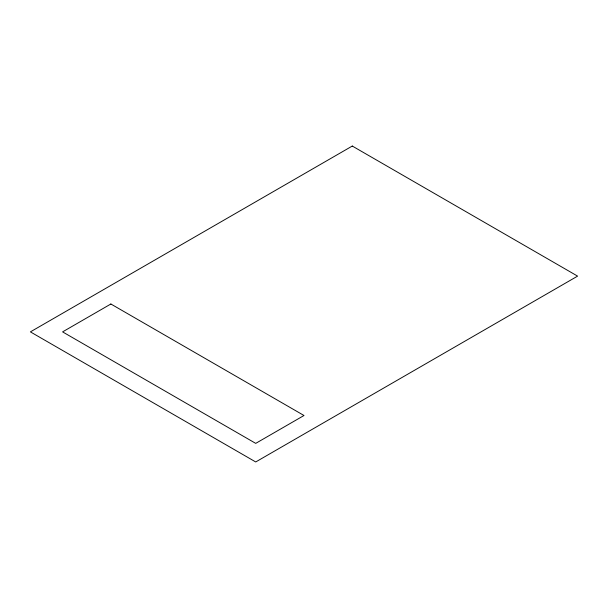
<?xml version="1.0" encoding="UTF-8"?>
<svg xmlns="http://www.w3.org/2000/svg" width="608" height="608" viewBox="0 0 608 608"><rect width="100%" height="100%" fill="white"/><g stroke="black" fill="none" stroke-linecap="round" stroke-linejoin="round"><path stroke-width="0.91" d="M352.283 146.042L30.4 331.877L255.717 461.958L577.6 276.123L352.283 146.042M110.869 304L62.586 331.877L255.717 443.376L304 415.5L110.869 304"/></g></svg>
